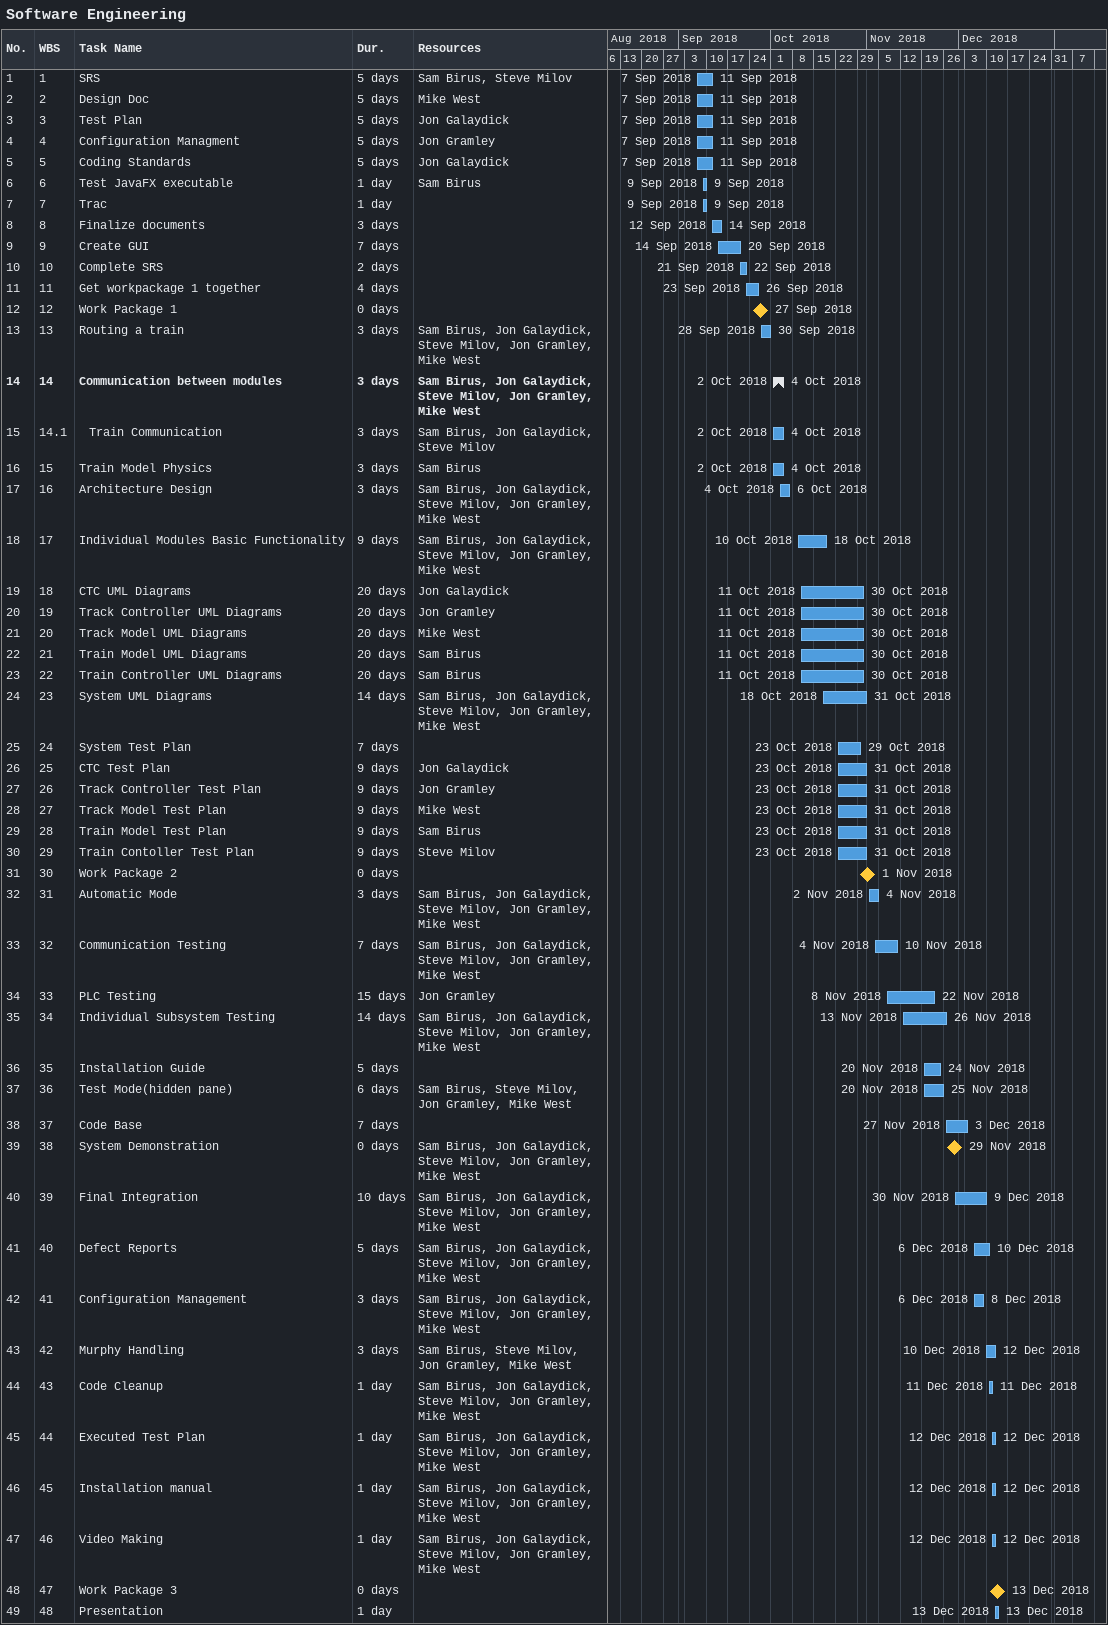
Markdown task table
Software Engineering

| ID | WBS | Task | Duration | Start | Finish | Resources |
|---|---|---|---|---|---|---|
| 1 | 1 | SRS | 5d | 2018-09-07 | 2018-09-11 | Sam Birus, Steve Milov |
| 2 | 2 | Design Doc | 5d | 2018-09-07 | 2018-09-11 | Mike West |
| 3 | 3 | Test Plan | 5d | 2018-09-07 | 2018-09-11 | Jon Galaydick |
| 4 | 4 | Configuration Managment | 5d | 2018-09-07 | 2018-09-11 | Jon Gramley |
| 5 | 5 | Coding Standards | 5d | 2018-09-07 | 2018-09-11 | Jon Galaydick |
| 6 | 6 | Test JavaFX executable | 1d | 2018-09-09 | 2018-09-09 | Sam Birus |
| 7 | 7 | Trac | 1d | 2018-09-09 | 2018-09-09 |  |
| 8 | 8 | Finalize documents | 3d | 2018-09-12 | 2018-09-14 |  |
| 9 | 9 | Create GUI | 7d | 2018-09-14 | 2018-09-20 |  |
| 10 | 10 | Complete SRS | 2d | 2018-09-21 | 2018-09-22 |  |
| 11 | 11 | Get workpackage 1 together | 4d | 2018-09-23 | 2018-09-26 |  |
| 12 | 12 | Work Package 1 | 0d | 2018-09-27 | 2018-09-27 |  |
| 13 | 13 | Routing a train | 3d | 2018-09-28 | 2018-09-30 | Sam Birus, Jon Galaydick, Steve Milov, Jon Gramley, Mike West |
| 14 | 14 | **Communication between modules** | 3d | 2018-10-02 | 2018-10-04 | Sam Birus, Jon Galaydick, Steve Milov, Jon Gramley, Mike West |
| 15 | 14.1 | Train Communication | 3d | 2018-10-02 | 2018-10-04 | Sam Birus, Jon Galaydick, Steve Milov |
| 16 | 15 | Train Model Physics | 3d | 2018-10-02 | 2018-10-04 | Sam Birus |
| 17 | 16 | Architecture Design | 3d | 2018-10-04 | 2018-10-06 | Sam Birus, Jon Galaydick, Steve Milov, Jon Gramley, Mike West |
| 18 | 17 | Individual Modules Basic Functionality | 9d | 2018-10-10 | 2018-10-18 | Sam Birus, Jon Galaydick, Steve Milov, Jon Gramley, Mike West |
| 19 | 18 | CTC UML Diagrams | 20d | 2018-10-11 | 2018-10-30 | Jon Galaydick |
| 20 | 19 | Track Controller UML Diagrams | 20d | 2018-10-11 | 2018-10-30 | Jon Gramley |
| 21 | 20 | Track Model UML Diagrams | 20d | 2018-10-11 | 2018-10-30 | Mike West |
| 22 | 21 | Train Model UML Diagrams | 20d | 2018-10-11 | 2018-10-30 | Sam Birus |
| 23 | 22 | Train Controller UML Diagrams | 20d | 2018-10-11 | 2018-10-30 | Sam Birus |
| 24 | 23 | System UML Diagrams | 14d | 2018-10-18 | 2018-10-31 | Sam Birus, Jon Galaydick, Steve Milov, Jon Gramley, Mike West |
| 25 | 24 | System Test Plan | 7d | 2018-10-23 | 2018-10-29 |  |
| 26 | 25 | CTC Test Plan | 9d | 2018-10-23 | 2018-10-31 | Jon Galaydick |
| 27 | 26 | Track Controller Test Plan | 9d | 2018-10-23 | 2018-10-31 | Jon Gramley |
| 28 | 27 | Track Model Test Plan | 9d | 2018-10-23 | 2018-10-31 | Mike West |
| 29 | 28 | Train Model Test Plan | 9d | 2018-10-23 | 2018-10-31 | Sam Birus |
| 30 | 29 | Train Contoller Test Plan | 9d | 2018-10-23 | 2018-10-31 | Steve Milov |
| 31 | 30 | Work Package 2 | 0d | 2018-11-01 | 2018-11-01 |  |
| 32 | 31 | Automatic Mode | 3d | 2018-11-02 | 2018-11-04 | Sam Birus, Jon Galaydick, Steve Milov, Jon Gramley, Mike West |
| 33 | 32 | Communication Testing | 7d | 2018-11-04 | 2018-11-10 | Sam Birus, Jon Galaydick, Steve Milov, Jon Gramley, Mike West |
| 34 | 33 | PLC Testing | 15d | 2018-11-08 | 2018-11-22 | Jon Gramley |
| 35 | 34 | Individual Subsystem Testing | 14d | 2018-11-13 | 2018-11-26 | Sam Birus, Jon Galaydick, Steve Milov, Jon Gramley, Mike West |
| 36 | 35 | Installation Guide | 5d | 2018-11-20 | 2018-11-24 |  |
| 37 | 36 | Test Mode(hidden pane) | 6d | 2018-11-20 | 2018-11-25 | Sam Birus, Steve Milov, Jon Gramley, Mike West |
| 38 | 37 | Code Base | 7d | 2018-11-27 | 2018-12-03 |  |
| 39 | 38 | System Demonstration | 0d | 2018-11-29 | 2018-11-29 | Sam Birus, Jon Galaydick, Steve Milov, Jon Gramley, Mike West |
| 40 | 39 | Final Integration | 10d | 2018-11-30 | 2018-12-09 | Sam Birus, Jon Galaydick, Steve Milov, Jon Gramley, Mike West |
| 41 | 40 | Defect Reports | 5d | 2018-12-06 | 2018-12-10 | Sam Birus, Jon Galaydick, Steve Milov, Jon Gramley, Mike West |
| 42 | 41 | Configuration Management | 3d | 2018-12-06 | 2018-12-08 | Sam Birus, Jon Galaydick, Steve Milov, Jon Gramley, Mike West |
| 43 | 42 | Murphy Handling | 3d | 2018-12-10 | 2018-12-12 | Sam Birus, Steve Milov, Jon Gramley, Mike West |
| 44 | 43 | Code Cleanup | 1d | 2018-12-11 | 2018-12-11 | Sam Birus, Jon Galaydick, Steve Milov, Jon Gramley, Mike West |
| 45 | 44 | Executed Test Plan | 1d | 2018-12-12 | 2018-12-12 | Sam Birus, Jon Galaydick, Steve Milov, Jon Gramley, Mike West |
| 46 | 45 | Installation manual | 1d | 2018-12-12 | 2018-12-12 | Sam Birus, Jon Galaydick, Steve Milov, Jon Gramley, Mike West |
| 47 | 46 | Video Making | 1d | 2018-12-12 | 2018-12-12 | Sam Birus, Jon Galaydick, Steve Milov, Jon Gramley, Mike West |
| 48 | 47 | Work Package 3 | 0d | 2018-12-13 | 2018-12-13 |  |
| 49 | 48 | Presentation | 1d | 2018-12-13 | 2018-12-13 |  |
